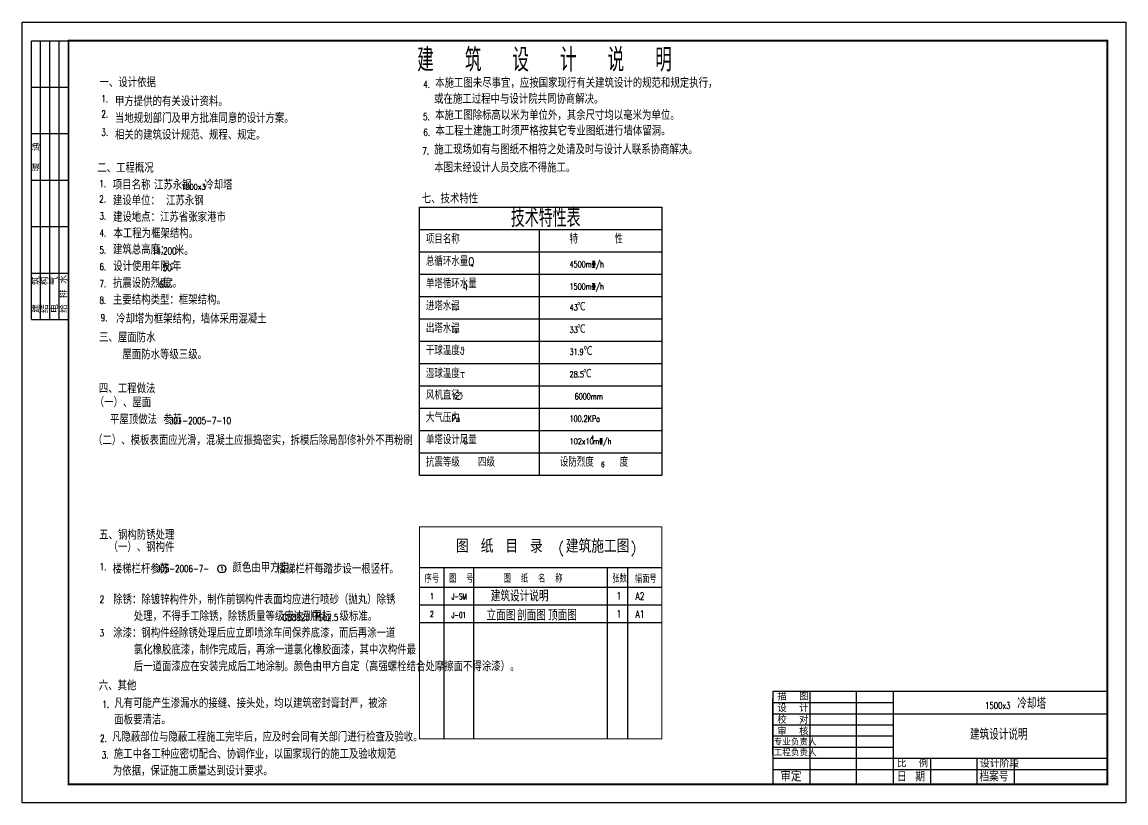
# Model space of a CAD drawing. Extents: x 1427168 to 1936200, y 1176778 to 1377202.
# Drawn here: x 1436896 to 1496296, y 1304759 to 1346759 of the extents above; entities that cross this region are included whole.
import ezdxf
from ezdxf.enums import TextEntityAlignment as Align

# ---------------------------------------------------------------- set-up
doc = ezdxf.new("R2010")
doc.units = 0
doc.header["$LTSCALE"] = 1000
doc.header["$MEASUREMENT"] = 0
doc.layers.get('0').update_dxf_attribs({"linetype": 'CONTINUOUS'})
for name, color, linetype in [('AXIS_TEXT', 7, 'CONTINUOUS'), ('PUB_TEXT', 7, 'CONTINUOUS'), ('PUB_TITLE', 4, 'CONTINUOUS'), ('WA', 9, 'CONTINUOUS'), ('WALL', 7, 'CONTINUOUS')]:
    doc.layers.add(name, color=color, linetype=linetype)
doc.styles.add('_HTTCH', font='txt', dxfattribs={"width": 0.75, "bigfont": 'HTTCH'})
doc.styles.add('_HZTXT', font='txt.shx', dxfattribs={"width": 0.75, "bigfont": 'HZTXT.shx'})
doc.styles.add('_ROMANC', font='ROMANC.shx', dxfattribs={"width": 0.75})
doc.styles.add('_STTCH', font='txt.shx', dxfattribs={"width": 0.75, "bigfont": 'STTCH.shx'})
doc.styles.add('_TXT', font='TXT.shx', dxfattribs={"width": 0.75})
doc.styles.add('_TXT1', font='TXT1.shx', dxfattribs={"width": 0.6})
doc.styles.add('COMPLEX', font='COMPLEX')
doc.styles.add('HZ', font='txt', dxfattribs={"bigfont": 'hztxt'})
doc.styles.get("Standard").update_dxf_attribs({"font": 'txt', "height": 3})

# ---------------------------------------------------------------- blocks, each defined once
blk = doc.blocks.new('_LABEL1')
for p, q in [((-150, 20), (-75, 20)), ((-150, 20), (-150, 0)), ((-125, 20), (-125, 0)), ((-100, 20), (-100, 0)), ((-75, 20), (-75, 0)), ((-75, 20), (-75, 0)), ((-75, 20), (0, 20)), ((-50, 20), (-50, 0)), ((-25, 20), (-25, 0)), ((0, 20), (0, 0)), ((-150, 15), (-75, 15)), ((-75, 15), (0, 15)), ((-150, 10), (-75, 10)), ((-75, 10), (0, 10)), ((-150, 5), (-75, 5)), ((-150, 0), (-75, 0)), ((-75, 5), (0, 5)), ((-75, 0), (0, 0))]:
    blk.add_line(p, q)
at = {"style": 'HZ'}
for s, p in [('建   筑', (-146.45, 15.65)), ('暖  通', (-70.35, 15.73)), ('结   构', (-146.45, 10.91)), ('电   气', (-146.45, 5.65)), ('给 排 水', (-146.45, 0.73))]:
    blk.add_text(s, height=3.509, dxfattribs=at).set_placement(p)
blk = doc.blocks.new('A$C7C707BF2')
at = {"layer": 'PUB_TEXT', "style": '_HZTXT', "width": 0.75}
blk.add_text('为依据，保证施工质量达到设计要求。', height=500, dxfattribs=at).set_placement((-41, 71, -3))
blk = doc.blocks.new('_LABEL2')
for p, q in [((-180, 50), (-180, 0)), ((0, 50), (-180, 50)), ((-160, 0), (-160, 50)), ((-135, 0), (-135, 50)), ((-115, 0), (-115, 50)), ((0, 0), (0, 50)), ((-180, 40), (-180, 46)), ((-180, 44), (-115, 44)), ((-180, 34), (-180, 40)), ((-180, 38), (0, 38)), ((-180, 28), (-180, 34)), ((-180, 32), (-115, 32)), ((-180, 22), (-180, 28)), ((-180, 26), (-115, 26)), ((-180, 16), (-180, 22)), ((-180, 20), (-115, 20)), ((-180, 14), (0, 14)), ((-95, 0), (-95, 14)), ((-70, 0), (-70, 14)), ((-50, 0), (-50, 14)), ((-180, 8), (0, 8)), ((-180, 0), (0, 0)), ((-115, 0), (-135, 0)), ((-95, 0), (-115, 0)), ((-70, 0), (-95, 0)), ((-50, 0), (-70, 0)), ((0, 0), (-50, 0))]:
    blk.add_line(p, q)
at = {"style": 'HZ'}
for s, height, p in [('描  图', 3.747, (-177.59, 45.19)), ('设  计', 3.747, (-177.59, 38.95)), ('校  对', 3.747, (-177.59, 32.7)), ('审  核', 3.747, (-177.59, 26.46)), ('专业负责人', 3.421, (-179.54, 20.92)), ('工程负责人', 3.421, (-179.54, 15.22)), ('比  例        ', 3.7466, (-113.2, 9.19)), ('设计阶段', 3.909, (-68.54, 9.03)), ('审定', 5.701, (-175.96, 1.53)), ('日 期', 5.213, (-113.2, 1.53)), ('档案号', 5.213, (-68.86, 1.53))]:
    blk.add_text(s, height=height, dxfattribs=at).set_placement(p)
blk = doc.blocks.new('_AXISO')
blk.add_circle((0, 0), 0.5)
at = {"layer": 'AXIS_TEXT', "style": 'COMPLEX', "width": 1.041667}
blk.add_attdef('A', text='', height=0.56, dxfattribs=at).set_placement((-0.25, -0.28), (0.25, -0.28), align=Align.FIT)

msp = doc.modelspace()

# ---------------------------------------------------------------- linework, layer by layer
for p, q in [((1458283.8, 1322396.2), (1458283.8, 1336796.2)), ((1458283.8, 1336796.2), (1471318.3, 1336796.2)), ((1471318.3, 1336796.2), (1471318.3, 1322396.2)), ((1458283.8, 1335596.2), (1471318.3, 1335596.2)), ((1464729.5, 1335596.2), (1464729.5, 1322396.2)), ((1458283.8, 1334396.2), (1471318.3, 1334396.2)), ((1458283.8, 1333196.2), (1471318.3, 1333196.2)), ((1458283.8, 1331996.2), (1471318.3, 1331996.2)), ((1458283.8, 1330796.2), (1471318.3, 1330796.2)), ((1458283.8, 1330796.2), (1471318.3, 1330796.2)), ((1458283.8, 1329596.2), (1471318.3, 1329596.2)), ((1458283.8, 1328396.2), (1471318.3, 1328396.2)), ((1458283.8, 1327196.2), (1471318.3, 1327196.2)), ((1458283.8, 1325996.2), (1471318.3, 1325996.2)), ((1458283.8, 1324796.2), (1471318.3, 1324796.2)), ((1458283.8, 1323596.2), (1471318.3, 1323596.2)), ((1458283.8, 1323596.2), (1471318.3, 1323596.2)), ((1458283.8, 1322396.2), (1471318.3, 1322396.2))]:
    msp.add_line(p, q)
at = {"layer": 'PUB_TITLE'}
for p, q in [((1458283.8, 1317415.2), (1471318.3, 1317415.2)), ((1459583.8, 1317415.2), (1459583.9, 1308202.4)), ((1461194.7, 1317415.2), (1461194.8, 1308202.5)), ((1468371.6, 1317415.2), (1468371.7, 1308202.5)), ((1469471.6, 1317415.2), (1469471.7, 1308202.5)), ((1458283.8, 1316357.8), (1471318.3, 1316357.8)), ((1471318.3, 1315403.2), (1458283.8, 1315403.2)), ((1471318.3, 1314448.7), (1458283.8, 1314448.7))]:
    msp.add_line(p, q, dxfattribs=at)
msp.add_lwpolyline([(1436895.8, 1304759), (1436895.8, 1346759), (1496295.8, 1346759), (1496295.8, 1304759)], close=True, dxfattribs=at)
for points, const_width in [([(1439395.8, 1305759), (1495295.8, 1305759), (1495295.8, 1345759), (1439395.8, 1345759)], 100), ([(1458283.8, 1319615.2), (1471318.3, 1319615.2), (1471318.3, 1308202.8), (1458283.8, 1308202.4)], 50)]:
    msp.add_lwpolyline(points, close=True, dxfattribs=dict(at, const_width=const_width))
at = {"layer": 'WA'}
msp.add_line((1471323.4, 1318278.5), (1471318.3, 1318278.5), dxfattribs=at)

# ---------------------------------------------------------------- block references
msp.add_blockref('A$C7C707BF2', (1441818.5, 1306159.1, 3.5))
at = {"layer": 'PUB_TEXT'}
ref = msp.add_blockref('_AXISO', (1447646.9, 1317348), dxfattribs=dict(at, xscale=440, yscale=440, zscale=440.0000000000001))
ref.add_attrib('A', '1', dxfattribs={"layer": 'AXIS_TEXT', "height": 246.4, "style": 'COMPLEX', "width": 2.083333}).set_placement((1447536.9, 1317224.8), (1447756.9, 1317224.8), align=Align.FIT)
at = {"layer": 'PUB_TITLE', "xscale": 100, "yscale": 100, "zscale": 100, "rotation": 90}
msp.add_blockref('_LABEL1', (1439395.8, 1345759), dxfattribs=at)
at = {"layer": 'PUB_TITLE', "xscale": 100, "yscale": 100, "zscale": 100}
msp.add_blockref('_LABEL2', (1495295.8, 1305759), dxfattribs=at)

# ---------------------------------------------------------------- texts
at = {"layer": 'PUB_TEXT'}
for s, height, style, width, p in [('建  筑  设  计  说  明', 1250, '_STTCH', 0.75, (1458159, 1344099.8, 4.1)), ('一、设计依据', 500, '_HZTXT', 0.75, (1441058.5, 1343259.4)), ('本施工图未尽事宜，应按国家现行有关建筑设计的规范和规定执行，', 500, '_HZTXT', 0.75, (1459126.4, 1343230.6, 0)), ('4.', 375, '_TXT', 0.75, (1458479.3, 1343229.9, 0)), ('1. ', 375, '_TXT', 0.75, (1441165, 1342447.9)), ('甲方提供的有关设计资料。', 500, '_HZTXT', 0.75, (1441892.7, 1342236.7)), ('或在施工过程中与设计院共同协商解决。', 500, '_HZTXT', 0.75, (1459068.3, 1342367.6, 0)), ('2.', 375, '_TXT', 0.75, (1441165, 1341623.1)), ('当地规划部门及甲方批准同意的设计方案。', 500, '_HZTXT', 0.75, (1441892.7, 1341336.7)), ('5.', 375, '_TXT', 0.75, (1458472.1, 1341485.9, 0)), ('本施工图除标高以米为单位外，其余尺寸均以毫米为单位。', 500, '_HZTXT', 0.75, (1459119.2, 1341496, 0)), ('3.', 375, '_TXT', 0.75, (1441165, 1340647)), ('相关的建筑设计规范、规程、规定。', 500, '_HZTXT', 0.75, (1441892.7, 1340436.7)), ('6.', 375, '_TXT', 0.75, (1458487.8, 1340647.3, 0)), ('本工程土建施工时须严格按其它专业图纸进行墙体留洞。', 500, '_HZTXT', 0.75, (1459134.9, 1340657.4, 0)), ('施工现场如有与图纸不相符之处请及时与设计人联系协商解决。', 500, '_HZTXT', 0.75, (1459077.6, 1339653.4, 0)), ('7.', 375, '_TXT', 0.75, (1458430.6, 1339643.3, 0)), ('二、工程概况', 500, '_HZTXT', 0.75, (1440943, 1338658.8)), ('本图未经设计人员交底不得施工。', 500, '_HZTXT', 0.75, (1459077.6, 1338677, 0)), ('项目名称', 500, '_HZTXT', 0.75, (1441779, 1337747.7)), (' 江苏永钢', 500, '_HZTXT', 0.75, (1443662, 1337747.7)), ('冷却塔', 500, '_HZTXT', 0.75, (1446701.4, 1337747.7)), ('1. ', 375, '_TXT', 0.75, (1441051.2, 1337887.2)), (':', 375, '_TXT1', 0.75, (1443413.2, 1337747.7)), ('1500x3', 300, '_TXT1', 0.75, (1445452.6, 1337747.7)), ('2.', 375, '_TXT', 0.75, (1441051.2, 1337062.4)), ('建设单位： 江苏永钢', 500, '_HZTXT', 0.75, (1441779, 1336906.7)), ('七、技术特性', 500, '_HZTXT', 0.75, (1458403.7, 1337010.4)), ('3.', 375, '_TXT', 0.75, (1441059.2, 1336135.7)), ('建设地点：江苏省张家港市', 500, '_HZTXT', 0.75, (1441787, 1336015)), ('4.', 375, '_TXT', 0.75, (1441059.2, 1335231.8)), ('本工程为框架结构。', 500, '_HZTXT', 0.75, (1441813.7, 1335138.8)), ('建筑总高度：', 500, '_HZTXT', 0.75, (1441787, 1334266.1)), ('米。', 500, '_HZTXT', 0.75, (1445108.5, 1334223.2)), ('5. ', 375, '_TXT', 0.75, (1441059.2, 1334308.3)), ('14.200', 375, '_TXT', 0.75, (1443883.4, 1334266.1)), ('6. ', 375, '_TXT', 0.75, (1441059.2, 1333408.3)), ('设计使用年限：', 500, '_HZTXT', 0.75, (1441798.2, 1333366.1)), ('50', 375, '_TXT', 0.75, (1444464.2, 1333366.1)), ('年', 500, '_HZTXT', 0.75, (1444960.9, 1333366.1)), ('抗震设防烈度：', 500, '_HZTXT', 0.75, (1441787, 1332466.1)), ('度。', 500, '_HZTXT', 0.75, (1444478.4, 1332466.1)), ('7. ', 375, '_TXT', 0.75, (1441059.2, 1332508.3)), ('6', 375, '_TXT', 0.75, (1444258.4, 1332466.1)), ('8. ', 375, '_TXT', 0.75, (1441059.2, 1331608.3)), ('主要结构类型：框架结构。', 500, '_HZTXT', 0.75, (1441787, 1331566.1)), ('9.', 375, '_TXT', 0.75, (1441125.3, 1330679.4)), ('冷却塔为框架结构，墙体采用混凝土', 500, '_HZTXT', 0.75, (1441956.2, 1330545.3)), ('三、屋面防水', 500, '_HZTXT', 0.75, (1441038.5, 1329542.1)), ('屋面防水等级三级。 ', 500, '_HZTXT', 0.75, (1442292.9, 1328623.4)), ('四、工程做法', 500, '_HZTXT', 0.75, (1441031.3, 1326794.4)), ('（一）、屋面', 500, '_HZTXT', 0.75, (1440804.9, 1326048.1)), ('平屋顶做法 参苏', 500, '_HZTXT', 0.75, (1441627.9, 1325130, -2.9)), ('J01-2005-7-10', 375, '_TXT1', 0.75, (1444843.1, 1325130, -2.9)), ('（二）、模板表面应光滑，混凝土应振捣密实，拆模后除局部修补外不再粉刷', 500, '_HZTXT', 0.75, (1440712.5, 1324011.7)), ('五、钢构防锈处理', 500, '_HZTXT', 0.75, (1441043, 1318920.9)), ('（一）、钢构件', 500, '_HZTXT', 0.75, (1441549.6, 1318266.5)), ('1.', 375, '_TXT', 0.75, (1441070.3, 1317277.1)), ('楼梯栏杆参苏', 500, '_HZTXT', 0.75, (1441772.9, 1317095.1, -2.9)), ('J05-2006-7-', 375, '_TXT', 0.75, (1444140, 1317165, -2.9)), ('，颜色由甲方定。', 500, '_HZTXT', 0.75, (1447713, 1317159.2, -2.9)), ('楼梯栏杆每踏步设一根竖杆。', 500, '_HZTXT', 0.75, (1450590.7, 1317095.1, -2.9)), ('2', 375, '_TXT', 0.75, (1441070.3, 1315519.3)), ('除锈：除镀锌构件外，制作前钢构件表面均应进行喷砂（抛丸）除锈', 500, '_HZTXT', 0.75, (1441798, 1315445.5)), ('1', 320, '_ROMANC', 0.5625, (1458852.1, 1315714.7)), ('J-SM', 320, '_ROMANC', 0.5625, (1460011.7, 1315707)), ('建筑设计说明', 600, '_HZTXT', 0.75, (1462120.2, 1315593.9)), ('1', 400, '_TXT', 0.75, (1468883.1, 1315697.4)), ('A2', 400, '_TXT', 0.75, (1469901.8, 1315674.9)), ('立面图', 600, '_HZTXT', 0.75, (1461888.3, 1314565.1)), ('剖面图', 600, '_HZTXT', 0.75, (1463525.9, 1314565.1)), ('顶面图', 600, '_HZTXT', 0.75, (1465196.7, 1314565.1)), ('1', 400, '_TXT', 0.75, (1468883.1, 1314726.5)), ('处理，不得手工除锈，除锈质量等级应达到国标', 500, '_HZTXT', 0.75, (1442906, 1314545.5)), ('GB8923', 375, '_TXT', 0.75, (1450911, 1314545.5)), ('中', 500, '_HZTXT', 0.75, (1452470.5, 1314545.5)), ('Sa2.5', 375, '_TXT', 0.75, (1452839.6, 1314545.5)), ('级标准。', 500, '_HZTXT', 0.75, (1453980.7, 1314545.5)), ('2', 320, '_ROMANC', 0.5625, (1458852.1, 1314760.2)), ('J-01', 320, '_ROMANC', 0.5625, (1460011.7, 1314706.5)), ('A1', 400, '_TXT', 0.75, (1469901.8, 1314709.4)), ('3', 375, '_TXT', 0.75, (1441070.3, 1313719.3)), ('涂漆：钢构件经除锈处理后应立即喷涂车间保养底漆，而后再涂一道', 500, '_HZTXT', 0.75, (1441798, 1313645.5)), ('氯化橡胶底漆，制作完成后，再涂一道氯化橡胶面漆，其中次构件最', 500, '_HZTXT', 0.75, (1442906, 1312745.5)), ('后一道面漆应在安装完成后工地涂制。颜色由甲方自定（高强螺栓结合处摩擦面不得涂漆）。', 500, '_HZTXT', 0.75, (1442906, 1311845.5)), ('六、其他', 500, '_HZTXT', 0.75, (1441022.5, 1310817)), ('凡有可能产生渗漏水的接缝、接头处，均以建筑密封膏封严，被涂', 500, '_HZTXT', 0.75, (1441856.8, 1309866.9)), ('冷却塔', 600, '_HZTXT', 0.75, (1490449.1, 1309818.3)), ('1.', 375, '_TXT', 0.75, (1441209.7, 1309873.3)), ('1500x3', 360, '_TXT1', 0.75, (1488721.8, 1309818.3)), ('面板要清洁。', 500, '_HZTXT', 0.75, (1441856.8, 1308981.1)), ('凡隐蔽部位与隐蔽工程施工完毕后，应及时会同有关部门进行检查及验收。', 500, '_HZTXT', 0.75, (1441739.9, 1308057.8, 0)), ('建筑设计说明', 600, '_HZTXT', 0.75, (1487901, 1308152.2)), ('2.', 375, '_TXT', 0.75, (1441092.8, 1308050, 0)), ('3.', 375, '_TXT', 0.75, (1441183.8, 1307148.3, 0)), ('施工中各工种应密切配合、协调作业，以国家现行的施工及验收规范', 500, '_HZTXT', 0.75, (1441830.9, 1307134.9, 0))]:
    msp.add_text(s, height=height, dxfattribs=dict(at, style=style, width=width)).set_placement(p)
at = {"layer": 'PUB_TITLE'}
for s, height, style, p in [('图 纸 目 录   ', 720, '_HTTCH', (1460249.3, 1318211.9)), ('(', 540, '_ROMANC', (1465748.7, 1318211.9)), ('建筑施工图', 720, '_HTTCH', (1466156.2, 1318211.9)), (')', 540, '_ROMANC', (1469635, 1318211.9))]:
    msp.add_text(s, height=height, dxfattribs=dict(at, style=style)).set_placement(p)
at = {"layer": 'PUB_TITLE', "style": '_HTTCH', "width": 0.75}
for s, p in [('序号  图  号', (1458557.1, 1316615.2)), ('图  纸  名  称', (1462811.9, 1316615.2)), ('张数', (1468659.2, 1316615.2)), ('幅面号', (1469869.9, 1316602.4))]:
    msp.add_text(s, height=400, dxfattribs=at).set_placement(p)
at = {"layer": 'WALL', "width": 0.75}
for s, height, style, p in [('技术特性表', 1000, '_HZTXT', (1463199.1, 1335735.9)), ('项目名称', 450, '_HZTXT', (1458627.8, 1334852.5)), ('特      性', 450, '_HZTXT', (1466355.4, 1334852.5)), ('总循环水量Q    ', 450, '_HZTXT', (1458627.8, 1333652.5)), ('4500m%%133/h', 337.5, '_TXT', (1466355.4, 1333566.8)), ('单塔循环水量  ', 450, '_HZTXT', (1458627.8, 1332452.5)), ('q', 337.5, '_TXT1', (1460643.2, 1332452.5)), ('1500m%%133/h', 337.5, '_TXT', (1466355.4, 1332366.8)), ('进塔水温     ', 450, '_HZTXT', (1458627.8, 1331252.5)), ('T', 337.5, '_TXT1', (1459997.6, 1331239.3)), ('1', 168.8, '_TXT1', (1460192.6, 1331227.1)), ('43', 312.7, '_TXT', (1466355.4, 1331252.5)), ('℃', 450, '_HZTXT', (1466749.8, 1331252.5)), ('出塔水温     ', 450, '_HZTXT', (1458627.8, 1330052.5)), ('T', 337.5, '_TXT1', (1459997.6, 1330052.5)), ('2', 168.8, '_TXT1', (1460192.6, 1330040.3)), ('33', 312.7, '_TXT', (1466355.4, 1330052.5)), ('℃', 450, '_HZTXT', (1466749.8, 1330052.5)), ('干球温度θ', 450, '_HZTXT', (1458627.8, 1328852.5)), ('31.9', 337.5, '_TXT', (1466355.4, 1328852.5)), ('℃', 485.7, '_HZTXT', (1467094.5, 1328852.5)), ('湿球温度τ     ', 450, '_HZTXT', (1458627.8, 1327615.2)), ('28.5', 312.7, '_TXT', (1466355.4, 1327652.5)), ('℃', 450, '_HZTXT', (1467073.7, 1327652.5)), ('风机直径      ', 450, '_HZTXT', (1458627.8, 1326452.5)), ('6000mm', 337.5, '_TXT', (1466627.9, 1326452.5)), ('大气压力      ', 450, '_HZTXT', (1458627.8, 1325252.5)), ('Pa', 337.5, '_TXT1', (1460022.5, 1325252.5)), ('100.2KPa', 337.5, '_TXT', (1466355.4, 1325252.5)), ('单塔设计风量    ', 450, '_HZTXT', (1458627.8, 1324052.5)), ('G  ', 337.5, '_TXT1', (1460640.9, 1324052.5)), ('102x10', 312.7, '_TXT', (1466355.4, 1324052.5)), ('4', 187.6, '_TXT', (1467517.2, 1324341.4)), ('m%%133/h', 312.7, '_TXT', (1467617.4, 1324052.5)), ('抗震等级   四级', 450, '_HZTXT', (1458627.8, 1322852.5)), ('设防烈度   ', 450, '_HZTXT', (1465838.6, 1322852.5)), ('6', 270, '_TXT1', (1468045, 1322826.9)), ('度', 450, '_HZTXT', (1469054.9, 1322852.5))]:
    msp.add_text(s, height=height, dxfattribs=dict(at, style=style)).set_placement(p)
at = {"layer": 'WALL'}
msp.add_text('∅', height=450, dxfattribs=at).set_placement((1460068.8, 1326416))

doc.saveas('drawing.dxf')
